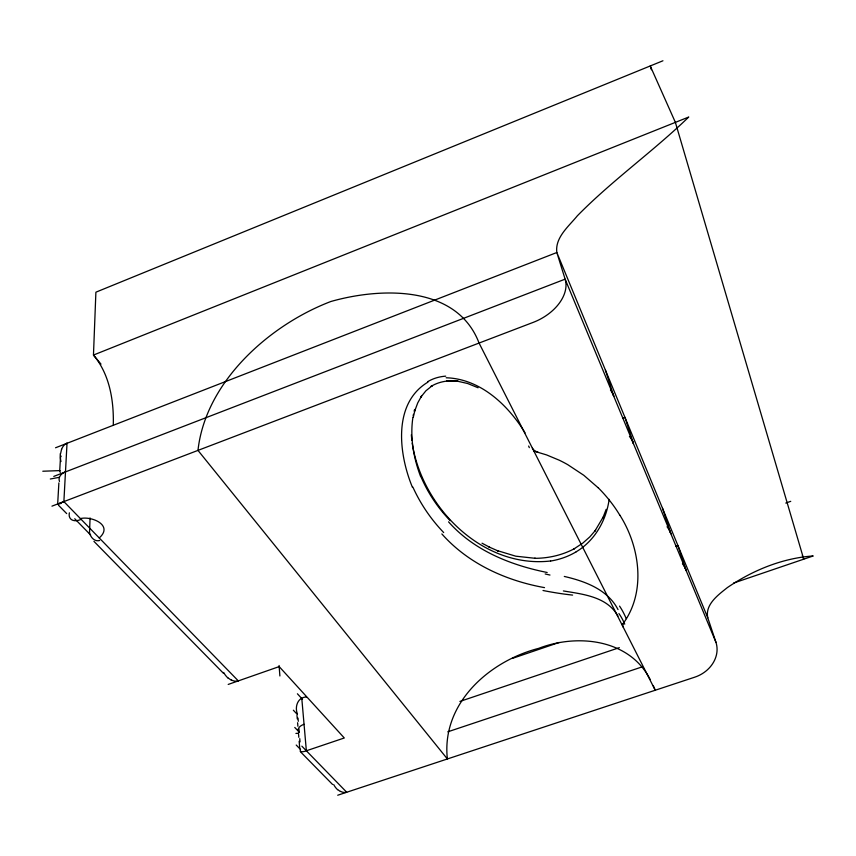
<?xml version="1.0" encoding="UTF-8"?>
<svg xmlns="http://www.w3.org/2000/svg" width="856" height="856" viewBox="0 0 856 856"><rect width="100%" height="100%" fill="white"/><g stroke="black" fill="none" stroke-linecap="round" stroke-linejoin="round"><path stroke-width="1.28" d="M113.281 425.282C113.966 400.726 109.707 374.425 93.465 355.058L95.893 292.185L662.94 60.776M89.484 533.823L90.073 517.955M231.313 679.932A9.619 9.009 40.8 0 0 238.353 680.937L63.879 501.605L67.025 443.301M57.652 504.323L58.882 482.902M60.53 456.847L59.727 470.607A13.942 9.149 3 0 0 60.316 472.405M60.583 453.605L61.546 449.304M412.902 417.45C409.906 437.373 413.512 457.853 420.617 476.546M609.14 499.358C606.283 520.416 594.727 540.789 576.206 551.778M413.17 415.877L413.459 414.304M413.277 417.311L415.16 409.371M414.144 411.19L414.539 409.65M414.711 411.03L417.739 402.898L421.612 395.911L420.553 397.441L425.914 390.796L432.408 385.575L430.953 386.452C439.053 381.455 448.694 380.064 458.046 381.113L446.575 380.834L456.772 381.048L467.59 383.488L478.097 387.768M602.678 518.361L606.176 509.341M603.18 517.056L594.867 531.116L595.637 530.132L589.784 536.915L582.754 543.143L574.044 548.857L574.59 548.578C562.371 555.159 548.535 558.305 534.7 558.326L535.289 558.315L515.74 556.186L497.165 550.558L498.235 551.029L488.583 546.77M622.13 624.891C646.398 593.358 640.277 547.305 619.872 515.194M300.531 749.813C298.37 752.884 304.683 751.664 306.362 750.787L344.294 737.979L279.174 666.599L228.199 684.436M99.243 537.942C113.816 525.177 91.41 515.793 80.4 518.586M57.962 504.098L63.879 501.605M427.979 382.097C392.273 403.486 398.853 454.557 412.432 487.299M55.544 447.774L556.839 252.52C554.806 237.54 568.919 226.187 577.361 215.798C612.179 180.338 653.042 151.533 688.748 117.026L93.465 355.058L100.997 364.132M53.789 476.407L565.12 279.152L556.839 252.52L707.784 617.807L715.926 642.246A30.613 26.033 -21.1 0 1 694.73 677.182L337.713 795.224M51.959 506.153L533.117 322.412A42.586 28.162 -25.5 0 0 565.12 279.152L715.926 642.246M622.665 418.22L624.966 417.375L633.397 443.526A37.161 27.767 -24.2 0 0 629.438 436.421M306.384 696.977C297.503 697.212 294.539 707.131 297.46 714.054M785.776 503.06L790.741 501.338M675.833 546.182L677.888 545.465L686.202 570.663A32.977 26.825 -22.6 0 0 682.446 563.762M512.466 658.371L559.214 642.449M733.592 583.064L813.2 555.951C782.448 558.101 752.745 570.267 727.418 587.558C718.43 594.706 704.809 604.497 707.784 617.807M459.897 701.438L619.337 647.65M447.763 731.827L641.7 667.038M50.311 479.007L59.428 477.295M550.622 560.99C482.645 568.791 421.922 507.351 412.218 443.151M295.919 733.432L298.562 733.239M42.8 471.228L60.006 470.597M446.19 377.774C480.366 378.812 508.197 405.081 525.049 432.858M563.376 590.94C583.032 594.214 607.182 596.675 617.957 616.106M544.512 587.623C505.96 580.689 468.189 563.676 441.857 533.93M547.177 572.482C510.54 565.142 473.828 550.462 448.555 521.85M533.898 451.112L546.503 454.889L559.225 460.196A174.464 108.53 -10.4 0 1 567.785 464.69L583.835 475.315L598.034 487.653M564.297 576.441C585.001 581.213 607.674 589.463 618.021 609.579M231.216 680.124L228.103 677.984M340.356 791.49L337.639 789.585M482.035 543.207L489.728 547.273M58.497 505.254L66.682 513.589M93.935 541.356L223.566 673.415M300.531 751.836L332.535 784.438M74.739 518.747L90.65 535.011M296.208 745.041L300.167 749.096M301.858 746.165L346.712 792.249A8.399 7.843 31 0 1 340.517 791.351M294.764 727.45L299.3 732.18M293.351 710.213L297.257 714.353M297.406 693.777L302.446 699.256M650.186 679.493C629.46 638.961 577.372 633.451 538.67 648.356C489.129 661.142 441.161 703.536 447.378 758.962L197.982 450.395C205.483 381.744 269.319 324.97 330.823 301.515C380.503 287.327 456.933 284.759 479.06 343.053L655.236 690.246L653.235 685.538M802.307 555.64L803.741 559.171L675.384 122.376L650.25 65.955L651.384 69.732M662.501 508.218L670.869 533.737A34.187 27.157 -23.2 0 0 667.049 526.772M605.374 369.974L613.795 396.349A38.723 27.98 -24.6 0 0 610.446 390.015M411.854 440.38L411.34 434.784M301.804 698.55L306.362 750.787M298.027 718.088L298.295 721.298M298.937 728.831L299.204 732.083M299.76 738.621L300.039 741.906M296.979 715.295L297.278 718.922M297.599 722.732L297.899 726.263M298.519 733.71L298.819 737.326M299.151 741.253L299.793 748.914M279.088 665.487L279.891 675.973M337.564 789.671A17.345 16.489 39.8 0 1 333.712 784.578M60.519 456.847A13.857 9.587 -6.5 0 1 61.183 456.141M61.653 449.346A11.192 10.497 66.2 0 1 66.95 443.14M60.979 461.523A23.08 21.935 63.5 0 1 60.305 453.573M59.481 481.447A13.803 8.977 2.8 0 1 65.473 471.891M99.628 540.5A12.808 9.009 89.5 0 1 89.698 533.673M80.378 519.688A13.354 8.218 -40.7 0 1 69.368 512.819M61.001 503.371A24.364 0.909 -19.4 0 1 59.396 503.81M537.985 452.171A13.279 8.913 -14.9 0 1 532.336 448.052M623.189 627.106A11.171 6.27 -15.2 0 1 623.874 622.515M619.551 606.112A105.459 52.901 -81.5 0 1 626.218 618.62M528.644 446.04A108.081 62.306 36.9 0 1 529.329 447.656M427.69 381.68A61.825 47.465 49.7 0 1 445.698 376.159M443.686 532.55A362.901 242.173 -31.4 0 1 412.86 487.075M572.6 595.091A53.693 7.651 10.9 0 1 543.014 590.501M618.909 613.57A84.594 39.986 -83.4 0 1 624.752 624.163M450.17 520.641A320.048 215.412 -30.8 0 1 420.831 476.439M545.186 573.959A50.943 0.706 12.8 0 1 549.98 575.05M598.087 487.62A303.741 181.675 -7.2 0 1 619.819 515.216M576.216 551.788A46.363 28.901 -14 0 1 550.622 561.033M227.964 678.016A19.816 18.875 50.7 0 1 223.673 672.463M299.151 732.03A10.293 5.511 -6.8 0 1 304.041 724.283"/></g></svg>
